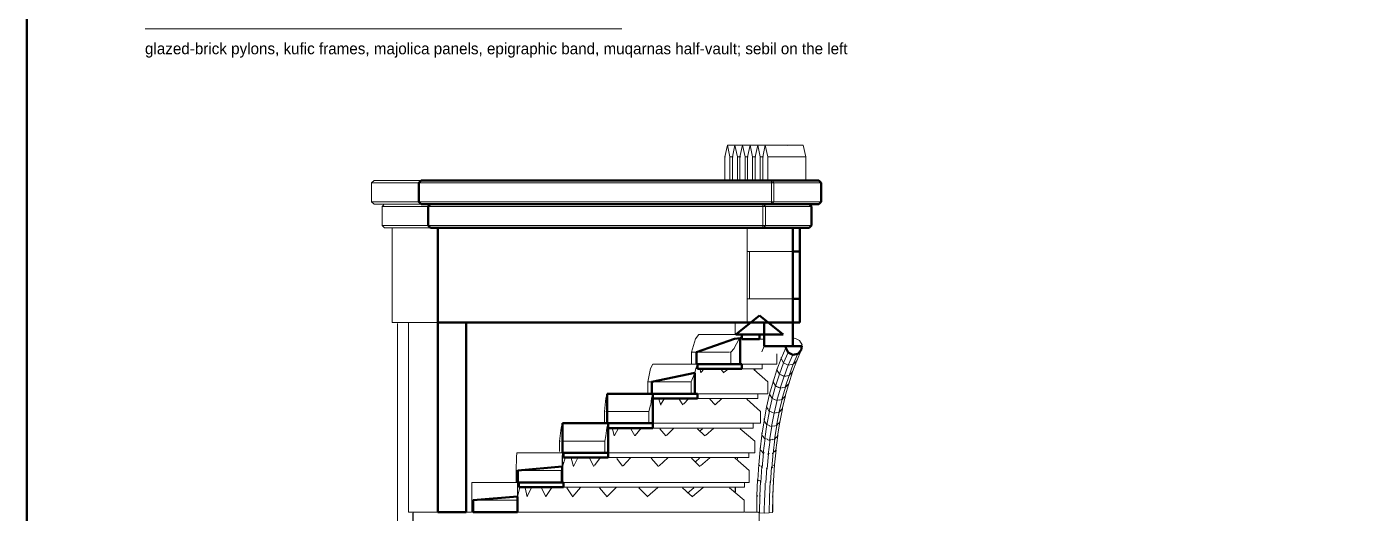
# Model space of a CAD drawing. Header units: metres. Extents: x 10 to 831, y 10 to 584.
# Drawn here: x 10 to 235.6, y 170 to 252.2 of the extents above; entities that cross this region are included whole.
import ezdxf

# ---------------------------------------------------------------- set-up
doc = ezdxf.new("R2010")
doc.units = ezdxf.units.M
for name, color, linetype, lineweight in [('CUT', 7, 'Continuous', 50), ('FRAME', 7, 'Continuous', 50), ('TXT', 7, 'Continuous', 18), ('VIS', 8, 'Continuous', 13)]:
    doc.layers.add(name, color=color, linetype=linetype, lineweight=lineweight)

msp = doc.modelspace()

# ---------------------------------------------------------------- linework, layer by layer
at = {"layer": 'CUT'}
for p, q in [((76.2696, 225.76), (76.6696, 226.16)), ((76.2696, 222.56), (76.2696, 225.76)), ((76.6696, 226.16), (143.8696, 226.16)), ((143.8696, 226.16), (144.2696, 225.76)), ((144.2696, 225.76), (144.2696, 222.56)), ((76.6696, 222.16), (76.2696, 222.56)), ((143.8696, 222.16), (76.6696, 222.16)), ((78.2696, 222.16), (77.8696, 221.76)), ((77.8696, 221.76), (77.8696, 218.56)), ((142.2696, 222.16), (78.2696, 222.16)), ((142.6696, 221.76), (142.2696, 222.16)), ((142.6696, 218.56), (142.6696, 221.76)), ((144.2696, 222.56), (143.8696, 222.16)), ((77.8696, 218.56), (78.2696, 218.16)), ((78.2696, 218.16), (142.2696, 218.16)), ((139.4696, 218.16), (79.4696, 218.16)), ((79.4696, 218.16), (79.4696, 202.16)), ((140.6696, 218.16), (139.4696, 218.16)), ((139.4696, 218.16), (139.4696, 214.16)), ((139.4696, 202.16), (139.4696, 218.16)), ((140.6696, 214.16), (140.6696, 218.16)), ((142.2696, 218.16), (142.6696, 218.56)), ((139.4696, 214.16), (140.6696, 214.16)), ((140.6696, 214.16), (139.4696, 214.16)), ((139.4696, 214.16), (139.4696, 206.16)), ((140.6696, 206.16), (140.6696, 214.16)), ((140.6696, 206.16), (139.4696, 206.16)), ((139.4696, 206.16), (139.4696, 202.16)), ((139.4696, 206.16), (140.6696, 206.16)), ((140.6696, 202.16), (140.6696, 206.16)), ((133.8696, 203.36), (129.8696, 200.16)), ((137.8696, 200.16), (133.8696, 203.36)), ((84.2696, 202.16), (79.4696, 202.16)), ((79.4696, 202.16), (79.4696, 170.16)), ((79.4696, 202.16), (139.4696, 202.16)), ((84.2696, 170.16), (84.2696, 202.16)), ((134.6696, 202.16), (134.6696, 198.16)), ((139.4696, 202.16), (134.6696, 202.16)), ((134.6696, 198.16), (134.6696, 202.16)), ((134.6696, 202.16), (139.4696, 202.16)), ((139.4696, 198.16), (139.4696, 202.16)), ((139.4696, 202.16), (139.4696, 198.16)), ((139.4696, 202.16), (140.6696, 202.16)), ((129.618, 199.41), (123.1892, 197.16)), ((129.6184, 199.41), (123.1896, 197.16)), ((130.5824, 199.5532), (129.618, 199.41)), ((130.5824, 199.5532), (129.6184, 199.41)), ((129.8696, 200.16), (133.8696, 200.16)), ((130.5824, 199.41), (130.5824, 199.5532)), ((130.5824, 199.41), (130.5824, 199.5532)), ((130.5824, 197.0608), (130.5824, 199.41)), ((130.5824, 199.162), (130.5824, 199.41)), ((130.5824, 195.16), (130.5824, 199.162)), ((130.8936, 199.36), (130.8936, 200.16)), ((130.8936, 200.16), (133.8696, 200.16)), ((133.8696, 199.36), (130.8936, 199.36)), ((133.8696, 200.16), (133.8696, 199.36)), ((133.8696, 200.16), (137.8696, 200.16)), ((123.1892, 197.16), (123.1892, 195.16)), ((123.1896, 197.16), (123.1896, 195.16)), ((130.5824, 195.16), (130.5824, 197.0608)), ((134.6696, 198.16), (139.4696, 198.16)), ((139.4696, 198.16), (134.6696, 198.16)), ((138.324, 198.16), (138.2896, 197.9176)), ((138.2896, 197.9176), (138.324, 198.16)), ((138.2896, 197.9176), (138.692, 197.132)), ((138.692, 197.132), (138.2896, 197.9176)), ((138.52, 198.16), (138.324, 198.16)), ((138.324, 198.16), (138.7396, 198.16)), ((138.7396, 198.16), (138.52, 198.16)), ((138.692, 197.132), (139.468, 196.7392)), ((139.468, 196.7392), (138.692, 197.132)), ((139.6696, 198.16), (138.7396, 198.16)), ((138.7396, 198.16), (139.0496, 198.16)), ((139.0496, 198.16), (139.6696, 198.16)), ((139.468, 196.7392), (140.3208, 196.8888)), ((140.3208, 196.8888), (139.468, 196.7392)), ((140.5992, 198.16), (139.6696, 198.16)), ((139.6696, 198.16), (140.2892, 198.16)), ((140.2892, 198.16), (140.5992, 198.16)), ((140.3208, 196.8888), (140.9248, 197.5244)), ((140.9248, 197.5244), (140.3208, 196.8888)), ((140.8188, 198.16), (140.5992, 198.16)), ((140.5992, 198.16), (141.0148, 198.16)), ((141.0148, 198.16), (140.8188, 198.16)), ((140.9248, 197.5244), (141.0148, 198.16)), ((141.0148, 198.16), (140.9248, 197.5244)), ((123.1892, 195.16), (130.5824, 195.16)), ((123.1896, 195.16), (130.5824, 195.16)), ((123.3496, 194.36), (123.3496, 195.16)), ((123.3496, 195.16), (130.8936, 195.16)), ((130.8936, 194.36), (123.3496, 194.36)), ((130.8936, 195.16), (130.8936, 194.36)), ((122.95, 193.7028), (115.6456, 192.16)), ((122.95, 193.7028), (115.6456, 192.16)), ((115.6456, 192.16), (115.6456, 190.16)), ((115.6456, 192.16), (115.6456, 190.16)), ((122.95, 193.074), (122.95, 193.7028)), ((122.95, 193.074), (122.95, 193.7028)), ((122.95, 191.2932), (122.95, 193.074)), ((122.95, 190.16), (122.95, 193.074)), ((108.1016, 190.16), (115.8056, 190.16)), ((108.1016, 189.41), (108.1016, 190.16)), ((115.6456, 190.16), (122.95, 190.16)), ((115.6456, 190.16), (122.95, 190.16)), ((115.8056, 190.16), (115.8056, 189.41)), ((115.8056, 189.36), (115.8056, 190.16)), ((115.8056, 190.16), (123.3496, 190.16)), ((122.95, 190.16), (122.95, 191.2932)), ((123.3496, 190.16), (123.3496, 189.36)), ((108.1016, 188.1112), (108.1016, 189.41)), ((108.1016, 185.16), (108.1016, 188.1112)), ((115.8056, 189.41), (115.8056, 188.1112)), ((123.3496, 189.36), (115.8056, 189.36)), ((115.8056, 188.1112), (115.8056, 185.16)), ((100.5576, 185.16), (108.2616, 185.16)), ((100.5576, 184.41), (100.5576, 185.16)), ((115.8056, 185.16), (108.1016, 185.16)), ((108.2616, 185.16), (108.2616, 184.41)), ((108.2616, 184.36), (108.2616, 185.16)), ((108.2616, 185.16), (115.8056, 185.16)), ((115.8056, 185.16), (115.8056, 184.36)), ((100.5576, 183.1112), (100.5576, 184.41)), ((100.5576, 180.16), (100.5576, 183.1112)), ((108.2616, 184.41), (108.2616, 183.1112)), ((115.8056, 184.36), (108.2616, 184.36)), ((108.2616, 183.1112), (108.2616, 180.16)), ((108.2616, 180.16), (100.5576, 180.16)), ((100.7176, 179.36), (100.7176, 180.16)), ((100.7176, 180.16), (108.2616, 180.16)), ((108.2616, 179.36), (100.7176, 179.36)), ((108.2616, 180.16), (108.2616, 179.36)), ((100.5028, 177.8824), (93.0132, 177.16)), ((93.0132, 177.16), (100.5028, 177.8824)), ((93.0132, 177.16), (93.0132, 175.16)), ((93.0132, 175.16), (93.0132, 177.16)), ((100.5028, 176.5244), (100.5028, 177.8824)), ((100.5028, 177.8824), (100.5028, 176.5244)), ((100.5028, 175.16), (100.5028, 176.5244)), ((100.5028, 176.5244), (100.5028, 175.16)), ((93.0132, 175.16), (100.5028, 175.16)), ((100.5028, 175.16), (93.0132, 175.16)), ((93.1736, 174.36), (93.1736, 175.16)), ((93.1736, 175.16), (100.7176, 175.16)), ((100.7176, 174.36), (93.1736, 174.36)), ((100.7176, 175.16), (100.7176, 174.36)), ((92.9728, 172.7728), (85.4692, 172.16)), ((92.9728, 172.7728), (85.4692, 172.16)), ((85.4692, 172.16), (85.4692, 170.16)), ((85.4692, 172.16), (85.4692, 170.16)), ((92.9728, 171.3172), (92.9728, 172.7728)), ((92.9728, 171.3172), (92.9728, 172.7728)), ((79.4696, 170.16), (84.2696, 170.16)), ((85.4692, 170.16), (92.9728, 170.16)), ((85.4692, 170.16), (92.9728, 170.16)), ((92.9728, 170.61), (92.9728, 171.3172)), ((92.9728, 170.16), (92.9728, 171.3172)), ((92.9728, 170.16), (92.9728, 170.61))]:
    msp.add_line(p, q, dxfattribs=at)
at = {"layer": 'FRAME'}
msp.add_lwpolyline([(10, 10), (831, 10), (831, 584), (10, 584), (10, 10)], close=True, dxfattribs=at)
at = {"layer": 'TXT'}
msp.add_line((30, 251.8), (110.6, 251.8), dxfattribs=at)
at = {"layer": 'VIS'}
for p, q in [((128.4216, 232.16), (127.988, 230.16)), ((127.988, 230.16), (127.988, 226.16)), ((127.988, 230.16), (128.1112, 230.16)), ((128.8556, 230.16), (128.4216, 232.16)), ((128.4216, 232.16), (134.8216, 232.16)), ((128.8556, 226.16), (128.8556, 230.16)), ((128.8556, 230.16), (129.2248, 230.16)), ((129.7032, 232.16), (129.2696, 230.16)), ((129.2696, 230.16), (129.2696, 226.16)), ((129.2696, 230.16), (129.3924, 230.16)), ((130.1368, 230.16), (129.7032, 232.16)), ((129.7032, 232.16), (136.1032, 232.16)), ((130.1368, 226.16), (130.1368, 230.16)), ((130.1368, 230.16), (130.506, 230.16)), ((130.9844, 232.16), (130.5508, 230.16)), ((130.5508, 230.16), (130.5508, 226.16)), ((130.5508, 230.16), (130.674, 230.16)), ((131.4184, 230.16), (130.9844, 232.16)), ((130.9844, 232.16), (137.3844, 232.16)), ((131.4184, 226.16), (131.4184, 230.16)), ((131.4184, 230.16), (131.7876, 230.16)), ((132.266, 232.16), (131.8324, 230.16)), ((131.8324, 230.16), (131.8324, 226.16)), ((131.8324, 230.16), (131.9552, 230.16)), ((132.6996, 230.16), (132.266, 232.16)), ((132.266, 232.16), (138.666, 232.16)), ((132.6996, 226.16), (132.6996, 230.16)), ((132.6996, 230.16), (133.0688, 230.16)), ((133.5472, 232.16), (133.1136, 230.16)), ((133.1136, 230.16), (133.1136, 226.16)), ((133.1136, 230.16), (133.2368, 230.16)), ((133.9812, 230.16), (133.5472, 232.16)), ((133.5472, 232.16), (139.9472, 232.16)), ((133.9812, 226.16), (133.9812, 230.16)), ((133.9812, 230.16), (134.3504, 230.16)), ((134.8288, 232.16), (134.3952, 230.16)), ((134.3952, 230.16), (134.3952, 226.16)), ((134.3952, 230.16), (134.518, 230.16)), ((134.8216, 232.16), (134.8324, 232.11)), ((135.2624, 230.16), (134.8288, 232.16)), ((134.8288, 232.16), (141.2288, 232.16)), ((135.2624, 226.16), (135.2624, 230.16)), ((135.2624, 230.16), (141.6624, 230.16)), ((136.1032, 232.16), (136.114, 232.11)), ((137.3844, 232.16), (137.3952, 232.11)), ((138.666, 232.16), (138.6768, 232.11)), ((139.9472, 232.16), (139.958, 232.11)), ((141.2288, 232.16), (141.6624, 230.16)), ((141.6624, 230.16), (141.6624, 226.16)), ((68.3052, 225.76), (68.7052, 226.16)), ((68.3052, 222.56), (68.3052, 225.76)), ((68.3052, 225.76), (76.2696, 225.76)), ((68.7052, 226.16), (68.6952, 226.06)), ((68.7052, 226.16), (68.8256, 226.16)), ((76.6696, 226.16), (68.7052, 226.16)), ((135.8656, 225.76), (76.2256, 225.76)), ((76.2696, 225.76), (76.6696, 226.16)), ((76.2696, 222.56), (76.2696, 225.76)), ((143.8696, 226.16), (76.6696, 226.16)), ((76.8944, 226.16), (128.0772, 226.16)), ((127.988, 226.16), (128.8556, 226.16)), ((127.988, 226.16), (128.1112, 226.16)), ((129.1016, 226.16), (128.8556, 226.16)), ((129.2696, 226.16), (130.1368, 226.16)), ((129.2696, 226.16), (129.3924, 226.16)), ((130.3832, 226.16), (130.1368, 226.16)), ((130.5508, 226.16), (131.4184, 226.16)), ((130.5508, 226.16), (130.674, 226.16)), ((131.6644, 226.16), (131.4184, 226.16)), ((131.8324, 226.16), (132.6996, 226.16)), ((131.8324, 226.16), (131.9552, 226.16)), ((132.946, 226.16), (132.6996, 226.16)), ((133.1136, 226.16), (133.9812, 226.16)), ((133.1136, 226.16), (133.2368, 226.16)), ((134.2272, 226.16), (133.9812, 226.16)), ((134.3952, 226.16), (135.2624, 226.16)), ((134.3952, 226.16), (134.518, 226.16)), ((141.6624, 226.16), (135.2624, 226.16)), ((135.8656, 225.76), (135.8952, 226.06)), ((136.3052, 225.76), (135.8656, 225.76)), ((135.8656, 222.56), (135.8656, 225.76)), ((136.1052, 225.96), (136.3052, 225.76)), ((144.2696, 225.76), (136.3052, 225.76)), ((136.3052, 225.76), (136.3052, 222.56)), ((141.6624, 226.16), (141.6504, 226.16)), ((141.678, 226.16), (143.8696, 226.16)), ((144.2696, 225.76), (143.8696, 226.16)), ((144.2696, 222.56), (144.2696, 225.76)), ((68.7052, 222.16), (68.3052, 222.56)), ((68.3052, 222.56), (68.3952, 222.56)), ((76.2696, 222.56), (68.3052, 222.56)), ((68.7052, 222.16), (76.6696, 222.16)), ((70.0628, 221.76), (70.3628, 222.06)), ((70.0628, 218.56), (70.0628, 221.76)), ((70.0628, 221.76), (77.8696, 221.76)), ((76.2696, 222.56), (76.6696, 222.16)), ((76.3456, 222.56), (135.8656, 222.56)), ((143.8696, 222.16), (76.6696, 222.16)), ((78.2696, 222.16), (76.6776, 222.16)), ((135.9052, 222.16), (76.774, 222.16)), ((134.4232, 221.76), (77.7616, 221.76)), ((77.8696, 221.76), (78.2696, 222.16)), ((77.8696, 218.56), (77.8696, 221.76)), ((142.2696, 222.16), (78.2696, 222.16)), ((78.4028, 222.16), (134.4628, 222.16)), ((134.4232, 221.76), (134.4628, 222.16)), ((134.8628, 221.76), (134.4232, 221.76)), ((134.4232, 218.56), (134.4232, 221.76)), ((134.4628, 222.16), (134.8628, 221.76)), ((134.4628, 222.16), (142.2696, 222.16)), ((142.6696, 221.76), (134.8628, 221.76)), ((134.8628, 221.76), (134.8628, 218.56)), ((135.9052, 222.16), (135.8656, 222.56)), ((135.8656, 222.56), (136.3052, 222.56)), ((136.3052, 222.56), (135.9052, 222.16)), ((136.0464, 222.16), (135.9052, 222.16)), ((136.3052, 222.56), (144.2696, 222.56)), ((142.6696, 221.76), (142.2696, 222.16)), ((143.8696, 222.16), (142.2788, 222.16)), ((142.6696, 218.56), (142.6696, 221.76)), ((144.2696, 222.56), (143.8696, 222.16)), ((70.4628, 218.16), (70.0628, 218.56)), ((70.0628, 218.56), (70.1528, 218.56)), ((77.8696, 218.56), (70.0628, 218.56)), ((70.4628, 218.16), (78.2696, 218.16)), ((71.7812, 202.16), (71.7812, 218.0388)), ((77.8696, 218.56), (78.2696, 218.16)), ((77.882, 218.56), (134.4232, 218.56)), ((142.2696, 218.16), (78.2696, 218.16)), ((134.4628, 218.16), (78.2824, 218.16)), ((78.2904, 218.16), (79.4696, 218.16)), ((139.4696, 218.16), (79.4696, 218.16)), ((79.4696, 202.16), (79.4696, 218.16)), ((131.7812, 218.16), (79.5812, 218.16)), ((139.4696, 218.16), (131.7812, 218.16)), ((131.7812, 202.4024), (131.7812, 218.16)), ((131.7812, 214.16), (131.7812, 218.16)), ((131.7812, 218.16), (139.4696, 218.16)), ((134.4628, 218.16), (134.4232, 218.56)), ((134.4232, 218.56), (134.8628, 218.56)), ((134.8628, 218.56), (134.4628, 218.16)), ((134.5572, 218.16), (134.4628, 218.16)), ((134.8628, 218.56), (142.6696, 218.56)), ((140.6696, 218.16), (139.4696, 218.16)), ((139.4696, 214.16), (139.4696, 218.16)), ((139.4696, 202.16), (139.4696, 218.16)), ((140.6696, 218.16), (139.4784, 218.16)), ((140.6696, 214.16), (140.6696, 218.16)), ((142.2696, 218.16), (140.6776, 218.16)), ((142.6696, 218.56), (142.2696, 218.16)), ((139.4696, 214.16), (131.7812, 214.16)), ((131.7812, 214.16), (131.9312, 214.16)), ((131.7812, 214.16), (132.1752, 214.16)), ((131.7812, 206.16), (131.7812, 214.16)), ((132.1752, 206.16), (132.1752, 214.16)), ((132.1752, 214.16), (132.3252, 214.16)), ((132.1752, 214.16), (132.1752, 206.16)), ((132.1752, 214.16), (139.4696, 214.16)), ((140.6696, 214.16), (139.4696, 214.16)), ((140.6696, 214.16), (139.4696, 214.16)), ((139.4696, 206.16), (139.4696, 214.16)), ((140.6696, 214.16), (139.4772, 214.16)), ((139.4904, 214.16), (140.6696, 214.16)), ((140.6696, 206.16), (140.6696, 214.16)), ((131.7812, 202.41), (131.7812, 206.16)), ((132.1752, 206.16), (131.7812, 206.16)), ((131.7812, 206.16), (131.9312, 206.16)), ((131.7812, 206.16), (139.4696, 206.16)), ((139.4696, 206.16), (132.1752, 206.16)), ((132.1752, 206.16), (132.3252, 206.16)), ((140.6696, 206.16), (139.4696, 206.16)), ((139.4696, 202.16), (139.4696, 206.16)), ((140.6696, 206.16), (139.4696, 206.16)), ((140.6696, 206.16), (139.4784, 206.16)), ((139.4892, 206.16), (140.6696, 206.16)), ((140.6696, 202.16), (140.6696, 206.16)), ((129.8696, 200.16), (133.8696, 203.36)), ((133.8696, 203.36), (137.8696, 200.16)), ((79.4696, 202.16), (71.7812, 202.16)), ((71.7812, 202.16), (71.9012, 202.16)), ((72.66, 110.96), (72.66, 202.04)), ((74.5412, 170.16), (74.5412, 202.16)), ((74.5412, 202.16), (79.4696, 202.16)), ((84.2696, 202.16), (79.4696, 202.16)), ((79.4696, 170.16), (79.4696, 202.16)), ((139.4696, 202.16), (79.4696, 202.16)), ((84.2696, 202.16), (79.4708, 202.16)), ((84.2696, 170.16), (84.2696, 202.16)), ((84.3948, 202.16), (129.6968, 202.16)), ((129.7412, 202.16), (129.7412, 200.1148)), ((132.3584, 202.16), (129.7412, 202.16)), ((134.6696, 202.16), (134.5396, 202.16)), ((134.6696, 202.16), (134.6696, 198.16)), ((134.6696, 202.16), (139.4696, 202.16)), ((134.6696, 198.16), (134.6696, 202.16)), ((134.6696, 202.16), (139.4696, 202.16)), ((139.4696, 202.16), (139.4576, 202.16)), ((139.4696, 198.16), (139.4696, 202.16)), ((139.4696, 202.16), (139.4696, 198.16)), ((140.6696, 202.16), (139.4696, 202.16)), ((139.4904, 202.16), (140.6696, 202.16)), ((123.0664, 199.41), (122.3492, 197.16)), ((123.6304, 200.16), (123.0664, 199.41)), ((123.1892, 197.16), (129.618, 199.41)), ((129.6184, 199.41), (123.1896, 197.16)), ((123.6304, 200.16), (129.8036, 200.16)), ((130.4076, 199.41), (129.5332, 197.7224)), ((129.618, 199.41), (130.5824, 199.5532)), ((130.5824, 199.5532), (129.6184, 199.41)), ((129.8696, 200.16), (133.8696, 200.16)), ((130.0232, 200.16), (129.8696, 200.16)), ((130.1464, 200.16), (130.0232, 200.16)), ((130.3648, 200.16), (131.0384, 200.16)), ((130.5824, 199.5532), (130.4076, 199.41)), ((130.5824, 199.5532), (130.9244, 200.0084)), ((130.5824, 199.5532), (130.5824, 199.41)), ((130.5824, 199.5532), (130.5824, 199.41)), ((130.5824, 197.0608), (130.5824, 199.41)), ((130.5824, 199.162), (130.5824, 199.41)), ((130.5824, 195.16), (130.5824, 199.162)), ((131.0384, 200.16), (130.8932, 200.16)), ((130.8932, 200.16), (130.8932, 200.16)), ((130.8932, 199.36), (130.8932, 200.16)), ((130.8932, 199.36), (130.8932, 199.36)), ((130.8932, 199.36), (131.0384, 199.36)), ((130.8936, 199.36), (130.8936, 200.16)), ((133.8696, 200.16), (130.8936, 200.16)), ((130.8936, 199.36), (130.8936, 199.36)), ((130.8936, 199.36), (133.8696, 199.36)), ((131.0384, 200.16), (131.0736, 200.1132)), ((131.3232, 200.16), (131.0384, 200.16)), ((131.0384, 199.36), (131.3232, 199.36)), ((131.7364, 200.16), (131.3232, 200.16)), ((131.3232, 199.36), (131.7364, 199.36)), ((132.262, 200.16), (131.7364, 200.16)), ((131.7364, 199.36), (132.262, 199.36)), ((132.8804, 200.16), (132.262, 200.16)), ((132.262, 199.36), (132.8804, 199.36)), ((132.8804, 200.16), (132.9876, 200.1132)), ((133.5676, 200.16), (132.8804, 200.16)), ((132.8804, 199.36), (133.5676, 199.36)), ((133.8108, 200.16), (133.5676, 200.16)), ((133.5676, 199.36), (133.9324, 199.36)), ((133.8696, 200.16), (133.8696, 200.16)), ((133.8696, 200.16), (133.9, 200.16)), ((133.8696, 199.36), (133.8696, 200.16)), ((133.8696, 200.16), (137.8696, 200.16)), ((133.9, 199.36), (133.8696, 199.36)), ((133.8696, 199.36), (133.8696, 199.36)), ((133.9, 200.16), (133.9604, 200.16)), ((133.9604, 199.36), (133.9, 199.36)), ((133.9604, 200.16), (134.048, 200.16)), ((134.048, 199.36), (133.9604, 199.36)), ((134.048, 200.16), (134.1596, 200.16)), ((134.1596, 199.36), (134.048, 199.36)), ((134.1596, 200.16), (134.2904, 200.16)), ((134.2904, 199.36), (134.1596, 199.36)), ((134.2904, 200.16), (134.436, 200.16)), ((134.436, 199.36), (134.2904, 199.36)), ((134.436, 200.16), (134.5904, 200.16)), ((134.5904, 199.36), (134.436, 199.36)), ((134.5904, 200.16), (134.5784, 200.16)), ((134.5904, 199.36), (134.5904, 200.16)), ((137.8696, 200.16), (137.8316, 200.16)), ((139.8404, 199.5108), (139.4156, 199.4396)), ((139.8404, 199.5108), (139.8292, 199.484)), ((140.6248, 199.1372), (139.8404, 199.5108)), ((141.044, 198.3904), (140.6248, 199.1372)), ((122.3492, 197.16), (122.3492, 195.16)), ((122.3492, 197.16), (123.1892, 197.16)), ((123.1892, 195.16), (123.1892, 197.16)), ((123.1896, 197.16), (128.6816, 197.16)), ((123.1896, 197.16), (123.1896, 195.16)), ((128.7664, 197.16), (128.9876, 197.16)), ((128.9876, 197.16), (129.5744, 197.7656)), ((128.9876, 195.16), (128.9876, 197.16)), ((130.5824, 195.16), (130.5824, 197.0608)), ((134.2716, 197.2272), (134.6696, 198.16)), ((134.6696, 198.16), (139.4696, 198.16)), ((134.6696, 198.16), (139.4696, 198.16)), ((136.7736, 196.91), (136.7736, 195.16)), ((138.2896, 197.9176), (137.5076, 196.1096)), ((137.5076, 196.1096), (137.5252, 196.2484)), ((138.692, 197.132), (137.9268, 195.3628)), ((138.2844, 197.9296), (138.324, 198.16)), ((138.67, 197.1828), (138.2844, 197.9296)), ((138.2896, 197.9176), (138.2844, 197.9296)), ((138.324, 198.16), (138.2896, 197.9176)), ((138.324, 198.16), (138.2896, 197.9176)), ((138.2896, 197.9176), (138.692, 197.132)), ((138.2896, 197.9176), (138.692, 197.132)), ((138.52, 198.16), (138.324, 198.16)), ((138.7396, 198.16), (138.324, 198.16)), ((138.52, 198.16), (138.7396, 198.16)), ((139.4376, 196.8092), (138.67, 197.1828)), ((138.692, 197.132), (138.67, 197.1828)), ((138.692, 197.132), (139.468, 196.7392)), ((138.692, 197.132), (139.468, 196.7392)), ((139.468, 196.7392), (138.7112, 194.9892)), ((139.6696, 198.16), (138.7396, 198.16)), ((138.7396, 198.16), (139.0496, 198.16)), ((139.6696, 198.16), (139.0496, 198.16)), ((140.2936, 196.9516), (139.4376, 196.8092)), ((139.468, 196.7392), (139.4376, 196.8092)), ((139.4696, 198.16), (139.4576, 198.1324)), ((139.468, 196.7392), (140.3208, 196.8888)), ((139.468, 196.7392), (140.3208, 196.8888)), ((140.3208, 196.8888), (139.5608, 195.1316)), ((139.6696, 198.16), (140.5992, 198.16)), ((139.6696, 198.16), (140.2892, 198.16)), ((140.9248, 197.5244), (140.1512, 195.7356)), ((140.5992, 198.16), (140.2892, 198.16)), ((140.9112, 197.5556), (140.2936, 196.9516)), ((140.3208, 196.8888), (140.2936, 196.9516)), ((140.3208, 196.8888), (140.9248, 197.5244)), ((140.3208, 196.8888), (140.9248, 197.5244)), ((140.8188, 198.16), (140.5992, 198.16)), ((141.0148, 198.16), (140.5992, 198.16)), ((141.0148, 198.16), (140.8188, 198.16)), ((141.0148, 198.16), (140.9112, 197.5556)), ((140.9248, 197.5244), (140.9112, 197.5556)), ((141.0148, 198.16), (140.9248, 197.5244)), ((140.9248, 197.5244), (141.0148, 198.16)), ((141.0148, 198.16), (141.044, 198.3904)), ((141.044, 198.3904), (141.0324, 198.364)), ((115.454, 194.41), (115.0028, 192.16)), ((115.8084, 195.16), (115.454, 194.41)), ((115.8084, 195.16), (122.3724, 195.16)), ((122.3492, 195.16), (122.3856, 195.16)), ((122.3492, 195.16), (123.1892, 195.16)), ((122.95, 193.7028), (123.092, 194.41)), ((123.092, 194.41), (123.348, 194.9516)), ((130.5824, 195.16), (123.1892, 195.16)), ((128.5696, 195.16), (123.1896, 195.16)), ((123.1896, 195.16), (130.5824, 195.16)), ((123.3492, 194.36), (123.3492, 195.0268)), ((123.3492, 194.36), (123.3492, 194.36)), ((123.3492, 194.36), (123.3492, 194.36)), ((123.3492, 194.36), (123.3492, 194.36)), ((123.3492, 194.36), (123.784, 194.36)), ((123.3496, 194.36), (123.3496, 195.16)), ((130.8936, 195.16), (123.3496, 195.16)), ((123.3496, 194.36), (123.3496, 194.36)), ((123.3496, 194.36), (130.8936, 194.36)), ((123.784, 194.36), (124.6372, 194.36)), ((123.8332, 194.2492), (123.946, 193.6868)), ((123.9928, 193.7672), (124.4324, 194.3296)), ((124.6372, 194.36), (125.876, 194.36)), ((125.876, 194.36), (127.4528, 194.36)), ((127.3824, 194.2492), (127.822, 193.6868)), ((127.4528, 194.36), (129.3064, 194.36)), ((127.8836, 193.7672), (128.532, 194.3296)), ((128.7664, 195.16), (128.9876, 195.16)), ((129.4324, 195.16), (128.9876, 195.16)), ((129.3064, 194.36), (130.9804, 194.36)), ((129.5772, 195.16), (130.5824, 195.16)), ((130.872, 195.16), (130.5824, 195.16)), ((130.8932, 195.16), (130.8932, 195.16)), ((130.8932, 195.16), (131.0384, 195.16)), ((130.8932, 194.36), (130.8932, 195.16)), ((131.0384, 194.36), (130.8932, 194.36)), ((130.8932, 194.36), (130.8932, 194.36)), ((130.8936, 195.16), (130.8936, 195.16)), ((130.8936, 194.36), (130.8936, 195.16)), ((131.0384, 195.16), (131.3232, 195.16)), ((131.3232, 194.36), (131.0384, 194.36)), ((131.3232, 195.16), (131.7364, 195.16)), ((131.7364, 194.36), (131.3232, 194.36)), ((131.7364, 195.16), (132.262, 195.16)), ((132.262, 194.36), (131.7364, 194.36)), ((132.262, 195.16), (132.8804, 195.16)), ((132.8804, 194.36), (132.262, 194.36)), ((132.8804, 195.16), (133.5676, 195.16)), ((133.5676, 194.36), (132.8804, 194.36)), ((132.8844, 194.2492), (135.2924, 192.16)), ((133.0812, 194.1528), (133.1628, 194.3792)), ((133.5676, 195.16), (134.2972, 195.16)), ((134.2972, 194.36), (133.5676, 194.36)), ((136.7736, 195.16), (134.2152, 195.16)), ((134.2972, 195.16), (134.2852, 195.16)), ((134.2972, 194.36), (134.2972, 195.16)), ((136.7932, 194.188), (136.1428, 192.1812)), ((136.7736, 195.16), (136.7184, 195.16)), ((137.5092, 196.106), (136.7908, 194.1924)), ((136.7908, 194.1924), (136.8072, 194.3308)), ((137.2152, 193.4532), (136.7908, 194.1924)), ((136.7932, 194.188), (137.2248, 193.4588)), ((137.934, 195.3668), (137.2152, 193.4532)), ((137.9268, 195.3628), (137.5076, 196.1096)), ((137.5092, 196.106), (137.934, 195.3668)), ((138.7112, 194.9892), (137.9268, 195.3628)), ((137.934, 195.3668), (138.7208, 194.9992)), ((138.7208, 194.9992), (138.0024, 193.086)), ((139.5608, 195.1316), (138.7112, 194.9892)), ((138.7208, 194.9992), (139.5696, 195.144)), ((139.5696, 195.144), (138.8508, 193.2304)), ((140.1556, 195.7452), (139.4368, 193.832)), ((139.5696, 195.144), (139.8624, 195.4448)), ((140.1512, 195.7356), (139.856, 195.4336)), ((140.1556, 195.7452), (140.172, 195.8836)), ((115.0028, 192.16), (115.0028, 190.2848)), ((115.0028, 192.16), (115.6456, 192.16)), ((122.95, 193.7028), (115.6456, 192.16)), ((115.6456, 192.16), (122.95, 193.7028)), ((115.6456, 192.16), (122.2808, 192.16)), ((115.6456, 192.16), (115.6456, 190.16)), ((115.6456, 190.16), (115.6456, 192.16)), ((122.95, 193.7028), (122.2808, 192.16)), ((122.2808, 192.16), (122.2808, 190.16)), ((122.95, 193.7028), (122.95, 193.074)), ((122.95, 193.7028), (122.95, 193.074)), ((122.95, 191.2932), (122.95, 193.074)), ((122.95, 190.16), (122.95, 193.074)), ((135.2924, 192.16), (135.2924, 190.16)), ((136.1464, 192.1748), (135.5644, 190.0748)), ((136.1428, 192.1812), (136.158, 192.318)), ((136.5744, 191.452), (136.1428, 192.1812)), ((136.1464, 192.1748), (136.5868, 191.46)), ((137.2248, 193.4588), (136.5744, 191.452)), ((138.0024, 193.086), (137.2152, 193.4532)), ((137.2248, 193.4588), (138.0148, 193.0996)), ((138.0148, 193.0996), (137.3648, 191.0928)), ((138.8508, 193.2304), (138.0024, 193.086)), ((138.0148, 193.0996), (138.862, 193.2468)), ((138.862, 193.2468), (138.2116, 191.2404)), ((138.7988, 191.8564), (138.2168, 189.7564)), ((138.792, 191.8384), (138.5016, 191.5392)), ((139.442, 193.8452), (138.792, 191.8384)), ((138.7988, 191.8564), (138.8124, 191.9912)), ((138.862, 193.2468), (139.152, 193.546)), ((139.4368, 193.832), (139.1436, 193.5312)), ((139.442, 193.8452), (139.4576, 193.982)), ((107.9012, 189.41), (108.1016, 190.16)), ((108.1016, 190.16), (115.8056, 190.16)), ((108.1016, 190.16), (108.1016, 189.41)), ((115.8056, 190.16), (115.6052, 189.41)), ((122.2808, 190.16), (115.6456, 190.16)), ((115.6456, 190.16), (122.95, 190.16)), ((122.95, 190.16), (115.6456, 190.16)), ((115.8056, 189.36), (115.8056, 190.16)), ((123.3496, 190.16), (115.8056, 190.16)), ((115.8056, 190.16), (115.8056, 189.41)), ((122.2808, 190.16), (122.95, 190.16)), ((122.95, 190.16), (122.95, 191.2932)), ((123.3164, 190.16), (122.95, 190.16)), ((123.3492, 190.16), (123.3492, 190.16)), ((123.3492, 190.16), (123.3492, 190.16)), ((123.3492, 190.16), (123.3492, 190.16)), ((123.3492, 190.16), (123.784, 190.16)), ((123.3492, 189.36), (123.3492, 190.16)), ((123.3496, 190.16), (123.3496, 190.16)), ((123.3496, 189.36), (123.3496, 190.16)), ((123.784, 190.16), (124.6372, 190.16)), ((124.6372, 190.16), (125.876, 190.16)), ((125.876, 190.16), (127.4528, 190.16)), ((127.4528, 190.16), (129.3064, 190.16)), ((129.3064, 190.16), (131.3668, 190.16)), ((131.3668, 190.16), (133.5536, 190.16)), ((133.5536, 190.16), (133.5416, 190.16)), ((133.5536, 189.36), (133.5536, 190.16)), ((135.2924, 190.16), (133.556, 190.16)), ((135.5692, 190.0664), (135.056, 187.8732)), ((135.2924, 190.16), (135.2508, 190.16)), ((135.5644, 190.0748), (135.578, 190.2096)), ((136.0052, 189.36), (135.5644, 190.0748)), ((135.5692, 190.0664), (135.7956, 189.7188)), ((136.5868, 191.46), (136.0052, 189.36)), ((137.3648, 191.0928), (136.5744, 191.452)), ((136.5868, 191.46), (137.3812, 191.1116)), ((137.3812, 191.1116), (136.7996, 189.0116)), ((137.3812, 191.1116), (137.804, 191.1872)), ((138.2264, 191.2632), (137.6444, 189.1632)), ((137.664, 189.1952), (137.9452, 189.4884)), ((138.226, 189.7816), (137.7128, 187.5884)), ((138.2116, 191.2404), (137.788, 191.1664)), ((138.2168, 189.7564), (137.9308, 189.4596)), ((138.226, 189.7816), (138.2372, 189.9136)), ((138.2264, 191.2632), (138.5124, 191.5596)), ((107.6468, 187.16), (107.9012, 189.41)), ((108.1016, 188.1112), (108.1016, 189.41)), ((108.1016, 185.16), (108.1016, 188.1112)), ((115.1564, 187.16), (115.4556, 188.2048)), ((115.6052, 189.41), (115.4688, 188.2048)), ((115.8056, 189.41), (115.8056, 188.1112)), ((115.8056, 189.36), (115.8056, 189.36)), ((115.8056, 189.36), (123.3496, 189.36)), ((115.8056, 185.16), (115.8056, 188.1112)), ((115.8536, 189.36), (116.5296, 189.36)), ((116.5296, 189.36), (117.9516, 189.36)), ((116.8596, 189.2492), (117.1584, 188.2048)), ((117.1956, 188.3716), (117.8156, 189.3236)), ((117.9516, 189.36), (120.0156, 189.36)), ((120.0156, 189.36), (122.6432, 189.36)), ((120.288, 189.2368), (120.908, 188.2852)), ((120.9952, 188.3716), (121.888, 189.3236)), ((122.6432, 189.36), (123.4156, 189.36)), ((123.784, 189.36), (123.3492, 189.36)), ((123.3492, 189.36), (123.3492, 189.36)), ((123.3492, 189.36), (123.3492, 189.36)), ((123.3492, 189.36), (123.3492, 189.36)), ((123.3492, 189.36), (123.3496, 189.36)), ((123.3496, 189.36), (123.3496, 189.36)), ((124.6372, 189.36), (123.784, 189.36)), ((125.876, 189.36), (124.6372, 189.36)), ((125.4472, 189.2368), (126.34, 188.2852)), ((127.4528, 189.36), (125.876, 189.36)), ((126.348, 188.2852), (127.5088, 189.3296)), ((129.3064, 189.36), (127.4528, 189.36)), ((131.3668, 189.36), (129.3064, 189.36)), ((133.5536, 189.36), (131.3668, 189.36)), ((131.692, 189.2896), (131.7032, 189.3344)), ((131.7056, 189.2492), (134.0272, 187.16)), ((135.0632, 187.8612), (134.6184, 185.5748)), ((135.056, 187.8732), (135.0672, 188.0052)), ((135.0632, 187.8612), (135.298, 187.528)), ((135.5088, 187.178), (135.2824, 187.5256)), ((136.022, 189.3712), (135.5088, 187.178)), ((136.022, 189.3712), (136.422, 189.2048)), ((136.822, 189.0384), (136.3088, 186.8452)), ((136.7996, 189.0116), (136.4024, 189.186)), ((136.822, 189.0384), (137.2432, 189.1168)), ((137.664, 189.1952), (137.1508, 187.002)), ((137.1776, 187.048), (137.4512, 187.336)), ((137.6444, 189.1632), (137.222, 189.0872)), ((137.7248, 187.624), (137.28, 185.3372)), ((137.7128, 187.5884), (137.4316, 187.2952)), ((137.7248, 187.624), (137.7328, 187.752)), ((100.3468, 184.41), (100.5576, 185.16)), ((100.5576, 185.16), (108.2616, 185.16)), ((100.5576, 185.16), (100.5576, 184.41)), ((107.6468, 185.41), (107.6468, 187.16)), ((107.6468, 187.16), (107.7672, 187.16)), ((108.2616, 185.16), (108.0508, 184.41)), ((108.1016, 185.16), (108.0896, 185.16)), ((115.8056, 185.16), (108.1016, 185.16)), ((108.112, 187.16), (115.1564, 187.16)), ((108.2616, 184.36), (108.2616, 185.16)), ((115.8056, 185.16), (108.2616, 185.16)), ((108.2616, 185.16), (108.2616, 184.41)), ((108.3392, 185.16), (115.1564, 185.16)), ((115.1564, 185.16), (115.1564, 187.16)), ((115.4676, 185.16), (115.1564, 185.16)), ((115.4944, 185.16), (115.8056, 185.16)), ((115.8052, 184.36), (115.8052, 185.0268)), ((115.8056, 185.16), (115.8056, 185.16)), ((115.8056, 184.36), (115.8056, 185.16)), ((115.8536, 185.16), (116.5296, 185.16)), ((116.5296, 185.16), (117.9516, 185.16)), ((117.9516, 185.16), (120.0156, 185.16)), ((120.0156, 185.16), (122.6432, 185.16)), ((122.6432, 185.16), (125.7328, 185.16)), ((125.7328, 185.16), (129.1656, 185.16)), ((129.2004, 185.16), (129.08, 185.16)), ((129.1656, 185.16), (132.81, 185.16)), ((134.0272, 185.16), (132.6996, 185.16)), ((132.81, 185.16), (132.798, 185.16)), ((132.81, 184.36), (132.81, 185.16)), ((134.0272, 185.16), (133.9944, 185.16)), ((134.0272, 187.16), (134.0272, 185.16)), ((134.63, 185.5592), (134.2536, 183.1792)), ((134.6184, 185.5748), (134.6424, 185.9588)), ((134.63, 185.5592), (134.8764, 185.2464)), ((135.0876, 184.908), (134.8528, 185.2412)), ((135.5324, 187.1948), (135.0876, 184.908)), ((135.5324, 187.1948), (135.9364, 187.0392)), ((136.34, 186.884), (135.8952, 184.5972)), ((136.3088, 186.8452), (135.9088, 187.0116)), ((136.34, 186.884), (136.7588, 186.966)), ((137.1508, 187.002), (136.7296, 186.9236)), ((137.1776, 187.048), (136.7324, 184.7612)), ((136.7704, 184.8288), (137.0332, 185.1088)), ((137.296, 185.3888), (136.9196, 183.0088)), ((137.28, 185.3372), (137.0064, 185.0492)), ((137.296, 185.3888), (137.2992, 185.5108)), ((100.0788, 182.16), (100.3468, 184.41)), ((100.5576, 183.1112), (100.5576, 184.41)), ((100.5576, 180.16), (100.5576, 183.1112)), ((107.6892, 182.16), (107.8892, 183.044)), ((108.0508, 184.41), (107.8884, 183.044)), ((108.2616, 183.1112), (108.2616, 184.41)), ((108.2616, 184.36), (108.2616, 184.36)), ((108.2616, 184.36), (115.8056, 184.36)), ((108.2616, 180.16), (108.2616, 183.1112)), ((108.3092, 184.36), (109.2756, 184.36)), ((109.034, 184.2492), (109.3064, 183.044)), ((109.2756, 184.36), (111.266, 184.36)), ((109.3576, 183.1244), (110.024, 184.3296)), ((111.266, 184.36), (114.1556, 184.36)), ((112.1128, 184.2492), (112.7796, 183.044)), ((112.8584, 183.1244), (113.8652, 184.3296)), ((114.1556, 184.36), (115.7188, 184.36)), ((116.5296, 184.36), (115.8052, 184.36)), ((115.8052, 184.36), (115.8052, 184.36)), ((115.8052, 184.36), (115.8052, 184.36)), ((115.8052, 184.36), (115.8052, 184.36)), ((115.8052, 184.36), (115.8052, 184.36)), ((115.8052, 184.36), (115.8052, 184.36)), ((115.8052, 184.36), (115.8052, 184.36)), ((115.8052, 184.36), (115.8052, 184.36)), ((117.9516, 184.36), (116.5296, 184.36)), ((117.0192, 184.2492), (118.026, 183.044)), ((120.0156, 184.36), (117.9516, 184.36)), ((118.1264, 183.1244), (119.3916, 184.3296)), ((122.6432, 184.36), (120.0156, 184.36)), ((125.7328, 184.36), (122.6432, 184.36)), ((123.3556, 184.2492), (124.6208, 183.044)), ((124.2128, 184.2492), (123.7392, 183.8476)), ((124.7344, 183.1244), (126.1556, 184.3296)), ((129.1656, 184.36), (125.7328, 184.36)), ((132.81, 184.36), (129.1656, 184.36)), ((130.6084, 184.2492), (133.072, 182.16)), ((130.7312, 184.276), (130.7412, 184.3412)), ((134.2736, 183.1592), (133.9656, 180.686)), ((134.2536, 183.1792), (134.2636, 183.5452)), ((134.2736, 183.1592), (134.5368, 182.8776)), ((134.7464, 182.554), (134.5, 182.8664)), ((135.1228, 184.934), (134.7464, 182.554)), ((135.1228, 184.934), (135.5316, 184.7948)), ((135.8952, 184.5972), (135.4916, 184.7528)), ((135.9404, 184.6552), (135.564, 182.2752)), ((135.9404, 184.6552), (136.3556, 184.742)), ((136.7324, 184.7612), (136.314, 184.6792)), ((136.7704, 184.8288), (136.394, 182.4488)), ((136.4484, 182.5488), (136.6948, 182.8156)), ((136.9408, 183.0828), (136.6328, 180.6092)), ((136.9196, 183.0088), (136.6568, 182.7288)), ((136.9408, 183.0828), (136.9372, 183.1956)), ((100.0788, 180.41), (100.0788, 182.16)), ((100.0788, 182.16), (100.1992, 182.16)), ((100.5588, 182.16), (107.6892, 182.16)), ((107.6892, 180.16), (107.6892, 182.16)), ((133.072, 182.16), (133.072, 180.16)), ((133.9884, 180.6888), (133.7488, 178.1224)), ((133.9656, 180.686), (133.9552, 181.0248)), ((133.9884, 180.6888), (134.2676, 180.4484)), ((134.8, 182.596), (134.492, 180.1228)), ((134.8, 182.596), (135.2156, 182.4796)), ((135.564, 182.2752), (135.1552, 182.4148)), ((135.6308, 182.3628), (135.3228, 179.8896)), ((135.6308, 182.3628), (136.0396, 182.456)), ((136.394, 182.4488), (135.9788, 182.362)), ((136.4484, 182.5488), (136.1404, 180.0756)), ((136.6328, 180.6092), (136.3868, 180.3424)), ((136.6512, 180.6896), (136.4116, 178.1228)), ((136.6512, 180.6896), (136.6408, 180.7888)), ((92.7868, 179.41), (92.7504, 177.16)), ((92.8156, 180.16), (92.7868, 179.41)), ((92.8156, 180.16), (100.1932, 180.16)), ((100.5576, 180.16), (100.1864, 180.16)), ((100.5028, 177.8824), (100.5276, 179.41)), ((100.5276, 179.41), (100.5548, 180.1184)), ((108.2616, 180.16), (100.5576, 180.16)), ((100.5588, 180.16), (107.6892, 180.16)), ((100.5596, 180.0768), (100.5848, 179.41)), ((100.5848, 179.41), (100.61, 177.8832)), ((100.632, 177.9636), (101.0084, 179.3296)), ((100.7168, 179.36), (100.7168, 180.0268)), ((100.7168, 179.36), (100.7168, 179.36)), ((100.7168, 179.36), (100.7168, 179.36)), ((100.7168, 179.36), (102.0212, 179.36)), ((100.7172, 180.16), (100.7172, 180.16)), ((100.7172, 180.16), (100.7172, 180.16)), ((100.7172, 180.16), (100.7172, 180.16)), ((100.7172, 180.16), (100.7172, 180.16)), ((100.7172, 180.16), (100.7172, 180.16)), ((100.7172, 180.16), (100.7172, 180.16)), ((100.7172, 180.16), (100.7172, 180.16)), ((100.7172, 180.16), (100.7172, 180.16)), ((100.7172, 180.16), (100.7176, 180.16)), ((100.7172, 179.36), (100.7172, 179.36)), ((100.7172, 179.36), (100.7172, 179.36)), ((100.7172, 179.36), (100.7172, 179.36)), ((100.7172, 179.36), (100.7172, 179.36)), ((100.7172, 179.36), (100.7172, 179.36)), ((100.7172, 179.36), (100.7172, 179.36)), ((100.7172, 179.36), (100.7172, 179.36)), ((100.7172, 179.36), (100.7172, 179.36)), ((100.7172, 179.36), (100.7172, 179.36)), ((100.7172, 179.36), (100.7172, 179.36)), ((100.7176, 180.16), (100.7176, 180.16)), ((100.7176, 179.36), (100.7176, 180.16)), ((108.2616, 180.16), (100.7176, 180.16)), ((100.7176, 179.36), (100.7176, 179.36)), ((100.7176, 179.36), (108.2616, 179.36)), ((102.0212, 179.36), (104.58, 179.36)), ((102.0484, 179.2492), (102.4248, 177.8832)), ((102.4672, 177.9636), (103.1784, 179.3296)), ((104.58, 179.36), (108.224, 179.36)), ((105.1452, 179.2492), (105.8564, 177.8832)), ((105.9628, 178.0252), (106.9232, 179.3236)), ((107.8756, 180.16), (107.6892, 180.16)), ((107.9024, 180.16), (108.2616, 180.16)), ((108.2612, 179.36), (108.2612, 180.0268)), ((109.2756, 179.36), (108.2612, 179.36)), ((108.2612, 179.36), (108.2612, 179.36)), ((108.2612, 179.36), (108.2612, 179.36)), ((108.2612, 179.36), (108.2612, 179.36)), ((108.2612, 179.36), (108.2612, 179.36)), ((108.2612, 179.36), (108.2612, 179.36)), ((108.2612, 179.36), (108.2612, 179.36)), ((108.2612, 179.36), (108.2612, 179.36)), ((108.2612, 179.36), (108.2612, 179.36)), ((108.2612, 179.36), (108.2612, 179.36)), ((108.2612, 179.36), (108.2612, 179.36)), ((108.2616, 180.16), (108.2616, 180.16)), ((108.2616, 179.36), (108.2616, 180.16)), ((108.3092, 180.16), (109.2756, 180.16)), ((109.2756, 180.16), (111.266, 180.16)), ((111.266, 179.36), (109.2756, 179.36)), ((109.7316, 179.2368), (110.692, 177.9388)), ((110.8088, 177.9636), (112.068, 179.3296)), ((111.266, 180.16), (114.1556, 180.16)), ((114.1556, 179.36), (111.266, 179.36)), ((114.1556, 180.16), (117.8336, 180.16)), ((117.8336, 179.36), (114.1556, 179.36)), ((115.5504, 179.2492), (116.81, 177.8832)), ((116.8968, 177.9636), (118.342, 179.3296)), ((117.8336, 180.16), (122.1588, 180.16)), ((122.1588, 179.36), (117.8336, 179.36)), ((122.1588, 180.16), (126.9644, 180.16)), ((126.9644, 179.36), (122.1588, 179.36)), ((122.3372, 179.2492), (123.7824, 177.8832)), ((123.7252, 179.2492), (123.0836, 178.6868)), ((123.876, 177.9636), (125.434, 179.3296)), ((126.9644, 180.16), (132.0664, 180.16)), ((132.0664, 179.36), (126.9644, 179.36)), ((129.7412, 179.3028), (129.7412, 179.1824)), ((129.7424, 179.2492), (132.1256, 177.16)), ((130.1076, 178.9912), (130.1308, 179.2852)), ((133.072, 180.16), (131.9788, 180.16)), ((132.0664, 180.16), (132.0544, 180.16)), ((132.0664, 179.36), (132.0664, 180.16)), ((133.072, 180.16), (133.0428, 180.16)), ((133.7192, 178.234), (133.548, 175.574)), ((133.7192, 178.234), (133.8056, 178.1672)), ((133.7488, 178.1224), (133.7384, 178.2216)), ((134.492, 180.1228), (134.2288, 180.4044)), ((134.3076, 177.6412), (134.5472, 180.2076)), ((134.5472, 180.2076), (134.6876, 180.1772)), ((135.3892, 180.024), (135.1496, 177.4572)), ((135.3228, 179.8896), (135.1844, 179.9284)), ((135.3892, 180.024), (135.5232, 180.0548)), ((136.1928, 180.208), (135.9532, 177.6412)), ((136.1404, 180.0756), (136.0044, 180.0444)), ((136.1928, 180.208), (136.422, 180.4488)), ((136.3908, 178.134), (136.3888, 178.2128)), ((92.7504, 177.16), (92.7504, 175.16)), ((92.7504, 177.16), (93.0132, 177.16)), ((100.5028, 177.8824), (93.0132, 177.16)), ((93.0132, 177.16), (100.5028, 177.8824)), ((93.0132, 177.16), (100.3264, 177.16)), ((93.0132, 177.16), (93.0132, 175.16)), ((93.0132, 175.16), (93.0132, 177.16)), ((100.5028, 177.8824), (100.3264, 177.16)), ((100.3264, 177.16), (100.3264, 175.16)), ((100.5028, 177.8824), (100.5028, 176.5244)), ((100.5028, 177.8824), (100.5028, 176.5244)), ((100.5028, 175.16), (100.5028, 176.5244)), ((100.5028, 175.16), (100.5028, 176.5244)), ((132.1256, 177.16), (132.1256, 175.16)), ((133.9348, 177.962), (133.7488, 178.1224)), ((134.0656, 177.9668), (134.2388, 177.8332)), ((134.0676, 175.1732), (134.2388, 177.8332)), ((134.3076, 177.6412), (134.2144, 177.7212)), ((134.2388, 177.8332), (134.3768, 177.804)), ((135.068, 177.6568), (134.9036, 175.0988)), ((135.1496, 177.4572), (135.0092, 177.488)), ((135.068, 177.6568), (135.2052, 177.6756)), ((135.89, 177.7716), (135.7188, 175.1116)), ((135.9532, 177.6412), (135.8192, 177.6108)), ((135.89, 177.7716), (135.9736, 177.832)), ((136.106, 177.802), (135.9532, 177.6412)), ((136.3908, 178.134), (136.2196, 175.474)), ((136.224, 178.0132), (136.3908, 178.134)), ((136.4116, 178.1228), (136.3352, 178.0424)), ((85.2308, 174.9932), (85.2308, 175.0352)), ((85.2308, 174.8268), (85.2308, 174.8684)), ((85.2308, 174.66), (85.2308, 174.7016)), ((85.2308, 174.41), (85.2308, 174.5352)), ((85.2308, 174.0884), (85.2308, 174.1688)), ((85.2308, 173.7672), (85.2308, 173.8476)), ((85.2312, 175.16), (85.2312, 174.41)), ((85.2312, 175.16), (92.8512, 175.16)), ((85.2312, 174.41), (85.2312, 172.16)), ((92.7504, 175.16), (92.752, 175.16)), ((92.7504, 175.16), (93.0132, 175.16)), ((92.9724, 174.41), (92.9724, 175.1184)), ((92.9728, 172.7728), (92.9724, 174.41)), ((92.9792, 172.8028), (93.3384, 174.3296)), ((100.3264, 175.16), (93.0132, 175.16)), ((93.0132, 175.16), (100.5028, 175.16)), ((100.5028, 175.16), (93.0132, 175.16)), ((93.1728, 174.36), (93.1728, 175.0268)), ((93.1728, 174.36), (93.1728, 174.36)), ((93.1728, 174.36), (93.1728, 174.36)), ((93.1728, 174.36), (93.1728, 174.36)), ((93.1728, 174.36), (93.1728, 174.36)), ((93.1728, 174.36), (93.1728, 174.36)), ((93.1728, 174.36), (94.7668, 174.36)), ((93.1732, 174.36), (93.1732, 174.36)), ((93.1732, 174.36), (93.1732, 174.36)), ((93.1732, 174.36), (93.1732, 174.36)), ((93.1732, 174.36), (93.1732, 174.36)), ((93.1732, 174.36), (93.1732, 174.36)), ((93.1732, 174.36), (93.1732, 174.36)), ((93.1732, 174.36), (93.1732, 174.36)), ((93.1732, 174.36), (93.1732, 174.36)), ((93.1732, 174.36), (93.1732, 174.36)), ((93.1732, 174.36), (93.1732, 174.36)), ((93.1732, 174.36), (93.1732, 174.36)), ((93.1736, 174.36), (93.1736, 175.16)), ((100.7176, 175.16), (93.1736, 175.16)), ((93.1736, 174.36), (93.1736, 174.36)), ((93.1736, 174.36), (100.7176, 174.36)), ((94.2264, 174.2492), (94.5856, 172.7224)), ((94.5876, 172.8028), (95.2924, 174.3296)), ((94.7668, 174.36), (97.8944, 174.36)), ((97.0352, 174.2492), (97.7396, 172.7224)), ((97.7368, 172.8028), (98.7596, 174.3296)), ((97.8944, 174.36), (100.6612, 174.36)), ((100.3264, 175.16), (100.5028, 175.16)), ((100.608, 175.16), (100.5028, 175.16)), ((100.71, 175.16), (100.6204, 175.16)), ((100.7168, 175.16), (100.7168, 175.16)), ((100.7168, 175.16), (100.7168, 175.16)), ((100.7168, 175.16), (102.0212, 175.16)), ((100.7168, 174.36), (100.7168, 175.16)), ((102.0212, 174.36), (100.7168, 174.36)), ((100.7168, 174.36), (100.7168, 174.36)), ((100.7168, 174.36), (100.7168, 174.36)), ((100.7168, 174.36), (100.7168, 174.36)), ((100.7172, 175.16), (100.7172, 175.16)), ((100.7172, 175.16), (100.7172, 175.16)), ((100.7172, 175.16), (100.7172, 175.16)), ((100.7172, 175.16), (100.7172, 175.16)), ((100.7172, 175.16), (100.7172, 175.16)), ((100.7172, 175.16), (100.7172, 175.16)), ((100.7172, 175.16), (100.7172, 175.16)), ((100.7172, 175.16), (100.7172, 175.16)), ((100.7172, 175.16), (100.7172, 175.16)), ((100.7172, 175.16), (100.7172, 175.16)), ((100.7172, 174.36), (100.7172, 174.36)), ((100.7172, 174.36), (100.7172, 174.36)), ((100.7172, 174.36), (100.7172, 174.36)), ((100.7172, 174.36), (100.7172, 174.36)), ((100.7172, 174.36), (100.7172, 174.36)), ((100.7172, 174.36), (100.7172, 174.36)), ((100.7172, 174.36), (100.7172, 174.36)), ((100.7172, 174.36), (100.7172, 174.36)), ((100.7172, 174.36), (100.7172, 174.36)), ((100.7172, 174.36), (100.7176, 174.36)), ((100.7176, 175.16), (100.7176, 175.16)), ((100.7176, 174.36), (100.7176, 175.16)), ((100.7176, 174.36), (100.7176, 174.36)), ((101.29, 174.2492), (102.3128, 172.7224)), ((102.0212, 175.16), (104.58, 175.16)), ((104.58, 174.36), (102.0212, 174.36)), ((102.3048, 172.8028), (103.6068, 174.3296)), ((104.58, 175.16), (108.2952, 175.16)), ((108.2952, 174.36), (104.58, 174.36)), ((106.8276, 174.2492), (108.1296, 172.7224)), ((108.1168, 172.8028), (109.648, 174.3296)), ((108.2952, 175.16), (113.024, 175.16)), ((113.024, 174.36), (108.2952, 174.36)), ((113.024, 175.16), (118.5848, 175.16)), ((118.5848, 174.36), (113.024, 174.36)), ((113.4352, 174.2492), (114.966, 172.7224)), ((113.598, 174.2492), (113.5084, 174.1688)), ((114.9492, 172.8028), (116.6504, 174.3296)), ((118.5848, 175.16), (124.7636, 175.16)), ((124.7636, 174.36), (118.5848, 174.36)), ((120.8584, 174.2492), (122.5596, 172.7224)), ((122.7396, 174.2492), (121.694, 173.3652)), ((122.5392, 172.8028), (124.3452, 174.3296)), ((124.7636, 175.16), (131.3228, 175.16)), ((131.3228, 174.36), (124.7636, 174.36)), ((128.8128, 174.2492), (131.2844, 172.16)), ((129.7412, 174.2504), (129.7412, 173.408)), ((129.7904, 173.5648), (129.8248, 174.328)), ((132.1256, 175.16), (131.2812, 175.16)), ((131.3228, 175.16), (131.3108, 175.16)), ((131.3228, 174.36), (131.3228, 175.16)), ((132.1256, 175.16), (132.1004, 175.16)), ((133.5276, 175.6664), (133.4248, 172.9128)), ((133.5276, 175.6664), (133.6092, 175.6216)), ((133.548, 175.574), (133.546, 175.6528)), ((133.7212, 175.4404), (133.548, 175.574)), ((133.8532, 175.4876), (134.016, 175.3984)), ((133.9216, 172.8744), (134.016, 175.3984)), ((134.0676, 175.1732), (133.9812, 175.24)), ((134.016, 175.3984), (134.152, 175.3764)), ((134.8248, 175.0388), (134.7348, 172.6296)), ((135.6676, 175.3264), (135.5692, 172.6876)), ((135.7188, 175.1116), (135.582, 175.0924)), ((135.6676, 175.3264), (135.7564, 175.3636)), ((136.2004, 175.55), (136.098, 172.7968)), ((136.2108, 175.3948), (136.1256, 173.1004)), ((136.2196, 175.474), (136.136, 175.4136)), ((136.2004, 175.55), (136.2052, 175.6008)), ((85.2308, 173.2852), (85.2308, 173.526)), ((85.2308, 172.9636), (85.2308, 173.044)), ((85.2308, 172.642), (85.2308, 172.7224)), ((85.2308, 172.16), (85.2308, 172.4012)), ((85.2308, 170.16), (85.2308, 172.16)), ((85.2308, 172.16), (85.3516, 172.16)), ((85.2312, 172.16), (85.2312, 170.16)), ((85.2312, 172.16), (85.4692, 172.16)), ((92.9728, 172.7728), (85.4692, 172.16)), ((85.4692, 172.16), (92.9728, 172.7728)), ((85.4692, 172.16), (92.8284, 172.16)), ((85.4692, 172.16), (85.4692, 170.16)), ((85.4692, 170.16), (85.4692, 172.16)), ((92.9728, 172.7728), (92.8284, 172.16)), ((92.8284, 172.16), (92.8284, 170.16)), ((92.9728, 172.7728), (92.9728, 171.3172)), ((92.9728, 172.7728), (92.9728, 171.3172)), ((131.2844, 172.16), (131.2844, 170.16)), ((133.4152, 172.9796), (133.3824, 170.2624)), ((133.4152, 172.9796), (133.4936, 172.964)), ((133.4248, 172.9128), (133.4296, 172.9636)), ((133.5876, 172.8236), (133.4248, 172.9128)), ((133.852, 170.0396), (133.886, 172.8864)), ((133.886, 172.8864), (134.0212, 172.8784)), ((134.6936, 172.5804), (134.6624, 169.9924)), ((135.534, 172.5972), (135.5028, 170.0092)), ((136.098, 172.7968), (136.0092, 172.7592)), ((136.0868, 172.9304), (136.0524, 170.0836)), ((136.1352, 173.034), (136.0568, 173.0492)), ((136.0868, 172.9304), (136.0948, 172.9476)), ((136.1072, 172.898), (136.098, 172.7968)), ((136.1352, 173.034), (136.1012, 170.1872)), ((136.1192, 172.9992), (136.1352, 173.034)), ((136.1256, 173.1004), (136.1208, 173.05)), ((79.4696, 170.16), (74.5412, 170.16)), ((74.5412, 170.16), (74.6672, 170.16)), ((75.262, 170), (75.262, 110.84)), ((75.3408, 110.8), (75.3408, 170.04)), ((84.2696, 170.16), (79.4696, 170.16)), ((79.4824, 170.16), (84.2696, 170.16)), ((84.2924, 170.16), (85.1336, 170.16)), ((85.2308, 170.16), (85.2308, 170.16)), ((85.2308, 170.16), (85.2308, 170.16)), ((85.2308, 170.16), (85.2308, 170.16)), ((85.2308, 170.16), (85.2308, 170.16)), ((85.2308, 170.16), (85.2308, 170.16)), ((85.2308, 170.16), (85.2308, 170.16)), ((85.2308, 170.16), (85.2308, 170.16)), ((85.2308, 170.16), (85.2308, 170.16)), ((85.2308, 170.16), (85.2308, 170.16)), ((85.2312, 170.16), (85.2312, 170.16)), ((85.2312, 170.16), (85.2312, 170.16)), ((85.2312, 170.16), (85.2312, 170.16)), ((85.2312, 170.16), (85.2312, 170.16)), ((85.2312, 170.16), (85.2312, 170.16)), ((85.2312, 170.16), (85.2312, 170.16)), ((85.2312, 170.16), (85.2312, 170.16)), ((85.2312, 170.16), (85.2312, 170.16)), ((85.2312, 170.16), (85.2312, 170.16)), ((85.2312, 170.16), (85.2312, 170.16)), ((85.2312, 170.16), (85.4692, 170.16)), ((92.8284, 170.16), (85.4692, 170.16)), ((85.4692, 170.16), (92.9728, 170.16)), ((92.9728, 170.16), (85.4692, 170.16)), ((92.8284, 170.16), (92.9728, 170.16)), ((94.5724, 170.16), (92.9492, 170.16)), ((92.9728, 170.61), (92.9728, 171.3172)), ((92.9728, 170.16), (92.9728, 171.3172)), ((92.9728, 170.16), (92.9728, 170.61)), ((97.7064, 170.16), (94.5352, 170.16)), ((102.2648, 170.16), (97.66, 170.16)), ((108.068, 170.16), (102.2076, 170.16)), ((114.894, 170.16), (108.0024, 170.16)), ((122.4976, 170.16), (114.8068, 170.16)), ((131.2844, 170.16), (122.3884, 170.16)), ((131.2844, 170.16), (131.2608, 170.16)), ((131.3968, 170.16), (133.68, 170.16)), ((133.852, 170.0396), (133.6164, 170.0864)), ((133.8, 110.8), (133.8, 170.04)), ((134.6624, 169.9924), (133.852, 170.0396)), ((135.5028, 170.0092), (134.6624, 169.9924)), ((136.0524, 170.0836), (135.5028, 170.0092)), ((136.1012, 170.1872), (136.0524, 170.0836))]:
    msp.add_line(p, q, dxfattribs=at)

# ---------------------------------------------------------------- texts
at = {"layer": 'TXT'}
msp.add_text('glazed-brick pylons, kufic frames, majolica panels, epigraphic band, muqarnas half-vault; sebil on the left', height=1.92, dxfattribs=at).set_placement((30, 247.5))

doc.saveas('drawing.dxf')
